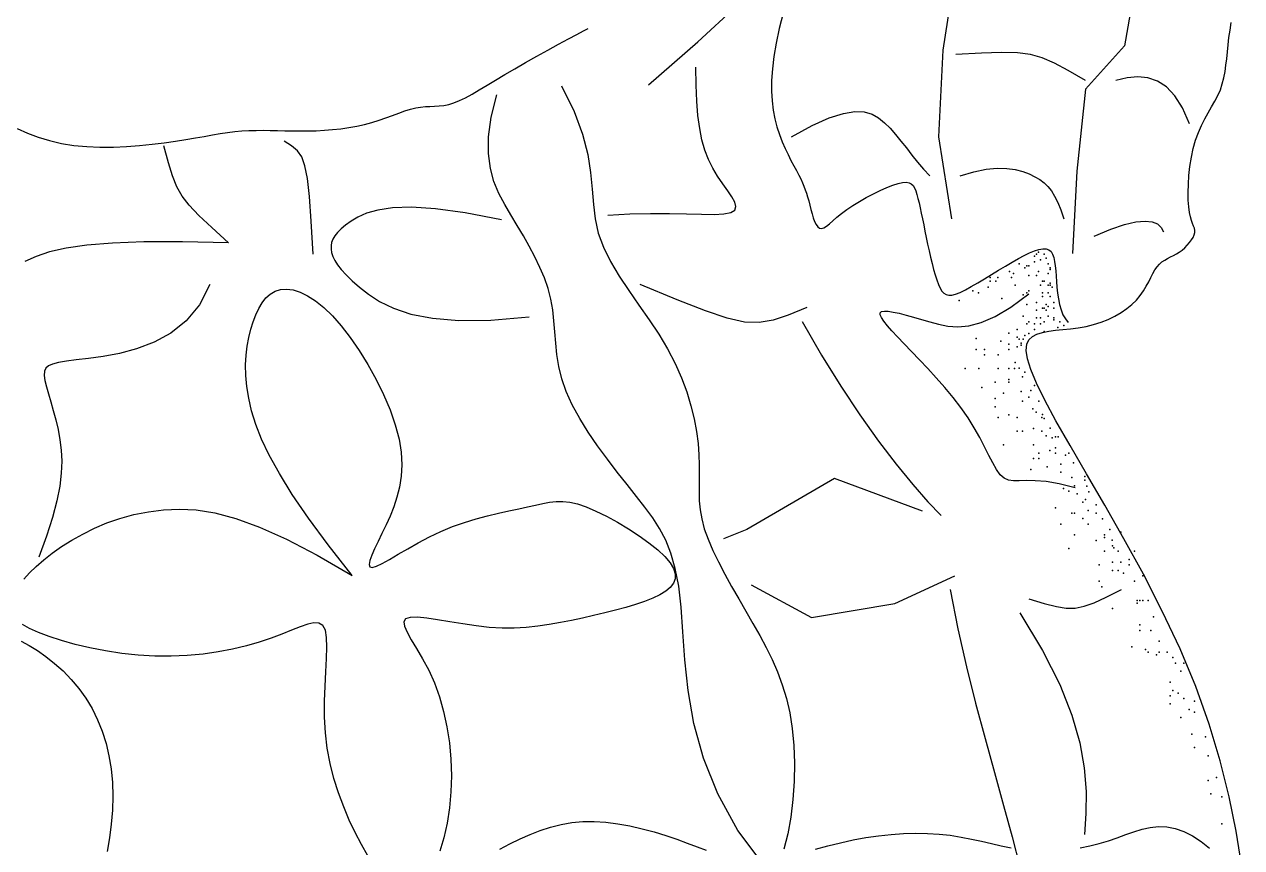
# Model space of a CAD drawing. Extents: x 477 to 1072, y 2734 to 3432.
# Drawn here: x 844.8 to 1009.3, y 2968.8 to 3080.1 of the extents above; entities that cross this region are included whole.
import ezdxf

# ---------------------------------------------------------------- set-up
doc = ezdxf.new("R2010")
doc.units = 0
doc.header["$LTSCALE"] = 10
doc.header["$MEASUREMENT"] = 0
for name, color, linetype in [('3', 3, 'CONTINUOUS'), ('4', 4, 'CONTINUOUS'), ('7', 7, 'CONTINUOUS')]:
    doc.layers.add(name, color=color, linetype=linetype)

msp = doc.modelspace()

# ---------------------------------------------------------------- linework, layer by layer
at = {"layer": '3'}
for points in [[(988.25, 3072.48), (985.91, 3073.82), (984.03, 3074.83), (982.39, 3075.54), (980.79, 3075.98), (979.03, 3076.21), (976.9, 3076.26), (974.19, 3076.17), (970.7, 3075.98)], [(923.69, 3054.28), (926.66, 3054.45), (929.44, 3054.51), (932.01, 3054.49), (934.32, 3054.45), (936.35, 3054.4), (938.04, 3054.39), (939.37, 3054.46), (940.31, 3054.65), (940.83, 3054.98), (940.97, 3055.44), (940.82, 3056.04), (940.43, 3056.76), (939.88, 3057.59), (939.22, 3058.52), (938.52, 3059.54), (937.86, 3060.63), (937.28, 3061.81), (936.8, 3063.07), (936.4, 3064.47), (936.09, 3066.01), (935.85, 3067.73), (935.69, 3069.67), (935.6, 3071.84), (935.57, 3074.27)], [(917.43, 3071.78), (919.12, 3068.3), (920.26, 3065.22), (920.96, 3062.48), (921.35, 3060.03), (921.57, 3057.81), (921.72, 3055.74), (921.95, 3053.78), (922.37, 3051.86), (923.08, 3049.94), (924.05, 3048), (925.21, 3046.05), (926.51, 3044.09), (927.87, 3042.12), (929.25, 3040.15), (930.56, 3038.18), (931.76, 3036.21), (932.78, 3034.25), (933.64, 3032.3), (934.35, 3030.39), (934.91, 3028.53), (935.34, 3026.74), (935.65, 3025.03), (935.87, 3023.41), (935.98, 3021.9), (936.03, 3020.52), (936.03, 3019.23), (936, 3018.01), (936, 3016.83), (936.03, 3015.66), (936.15, 3014.47), (936.36, 3013.23), (936.71, 3011.91), (937.22, 3010.49), (937.87, 3008.98), (938.64, 3007.41), (939.49, 3005.78), (940.41, 3004.11), (941.36, 3002.43), (942.33, 3000.76), (943.28, 2999.1), (944.2, 2997.48), (945.06, 2995.86), (945.87, 2994.23), (946.6, 2992.56), (947.25, 2990.82), (947.81, 2988.98), (948.26, 2987.01), (948.59, 2984.89), (948.8, 2982.6), (948.89, 2980.2), (948.85, 2977.74), (948.69, 2975.29), (948.4, 2972.91), (947.99, 2970.66), (947.47, 2968.62)], [(1002.28, 3066.63), (1001.35, 3068.78), (1000.32, 3070.42), (999.19, 3071.61), (997.97, 3072.4), (996.67, 3072.84), (995.29, 3072.96), (993.85, 3072.82), (992.34, 3072.48)], [(944.95, 2966.2), (941.26, 2971.14), (938.53, 2976.06), (936.6, 2980.9), (935.32, 2985.58), (934.53, 2990.03), (934.09, 2994.18), (933.82, 2997.96), (933.59, 3001.29), (933.25, 3004.13), (932.79, 3006.53), (932.21, 3008.58), (931.5, 3010.35), (930.68, 3011.92), (929.75, 3013.38), (928.7, 3014.81), (927.54, 3016.28), (926.28, 3017.86), (924.96, 3019.55), (923.62, 3021.31), (922.29, 3023.13), (921.03, 3024.97), (919.88, 3026.82), (918.87, 3028.65), (918.06, 3030.44), (917.47, 3032.16), (917.06, 3033.83), (916.8, 3035.44), (916.63, 3037), (916.51, 3038.52), (916.39, 3040.02), (916.23, 3041.48), (915.98, 3042.93), (915.6, 3044.37), (915.1, 3045.81), (914.5, 3047.23), (913.82, 3048.65), (913.06, 3050.07), (912.26, 3051.48), (911.43, 3052.9), (910.58, 3054.31), (909.74, 3055.74), (908.96, 3057.23), (908.29, 3058.83), (907.8, 3060.6), (907.54, 3062.6), (907.56, 3064.89), (907.92, 3067.51), (908.68, 3070.53)], [(948.48, 3064.88), (951.29, 3066.38), (953.61, 3067.42), (955.52, 3068.04), (957.07, 3068.3), (958.34, 3068.25), (959.38, 3067.94), (960.26, 3067.44), (961.06, 3066.78), (961.81, 3066.02), (962.55, 3065.19), (963.28, 3064.3), (964.02, 3063.37), (964.76, 3062.41), (965.54, 3061.46), (966.34, 3060.52), (967.2, 3059.62)], [(872.41, 3050.54), (870.14, 3052.61), (868.41, 3054.25), (867.12, 3055.62), (866.16, 3056.86), (865.44, 3058.13), (864.85, 3059.58), (864.29, 3061.37), (863.66, 3063.65)], [(883.86, 3049.03), (883.58, 3053.45), (883.34, 3056.79), (883.08, 3059.24), (882.75, 3060.97), (882.32, 3062.16), (881.74, 3062.99), (880.95, 3063.63), (879.92, 3064.28)], [(971.29, 3059.62), (973.16, 3060.16), (974.82, 3060.48), (976.29, 3060.62), (977.59, 3060.59), (978.74, 3060.44), (979.74, 3060.18), (980.61, 3059.85), (981.38, 3059.48), (982.04, 3059.08), (982.63, 3058.65), (983.15, 3058.15), (983.62, 3057.56), (984.06, 3056.85), (984.48, 3056.01), (984.9, 3054.99), (985.32, 3053.78)], [(909.31, 3053.66), (904.39, 3054.61), (900.37, 3055.15), (897.13, 3055.35), (894.57, 3055.27), (892.58, 3054.98), (891.06, 3054.54), (889.89, 3054.01), (888.98, 3053.45), (888.23, 3052.92), (887.62, 3052.43), (887.14, 3051.95), (886.77, 3051.5), (886.51, 3051.05), (886.35, 3050.61), (886.27, 3050.16), (886.27, 3049.7), (886.35, 3049.22), (886.51, 3048.71), (886.77, 3048.17), (887.15, 3047.57), (887.65, 3046.93), (888.31, 3046.21), (889.13, 3045.42), (890.13, 3044.55), (891.34, 3043.6), (892.83, 3042.63), (894.71, 3041.71), (897.06, 3040.92), (899.98, 3040.34), (903.55, 3040.03), (907.88, 3040.07), (913.06, 3040.54)], [(989.42, 3051.44), (991.64, 3052.38), (993.51, 3053.02), (995.05, 3053.38), (996.29, 3053.49), (997.25, 3053.38), (997.97, 3053.09), (998.47, 3052.63), (998.77, 3052.03)], [(872.41, 3050.54), (866.18, 3050.68), (860.99, 3050.67), (856.73, 3050.51), (853.26, 3050.22), (850.47, 3049.82), (848.23, 3049.31), (846.42, 3048.71), (844.9, 3048.04)], [(869.91, 3044.91), (868.51, 3042.18), (866.71, 3040.01), (864.62, 3038.35), (862.35, 3037.1), (860, 3036.21), (857.67, 3035.6), (855.47, 3035.19), (853.5, 3034.92), (851.84, 3034.71), (850.5, 3034.53), (849.44, 3034.36), (848.65, 3034.16), (848.08, 3033.92), (847.72, 3033.6), (847.53, 3033.18), (847.51, 3032.63), (847.6, 3031.93), (847.8, 3031.09), (848.08, 3030.12), (848.4, 3029.04), (848.74, 3027.87), (849.08, 3026.62), (849.39, 3025.3), (849.64, 3023.93), (849.81, 3022.52), (849.88, 3021.04), (849.81, 3019.43), (849.6, 3017.65), (849.21, 3015.67), (848.62, 3013.44), (847.82, 3010.92), (846.78, 3008.06)], [(889.11, 3005.59), (885.89, 3009.72), (883.21, 3013.35), (881.03, 3016.54), (879.29, 3019.35), (877.92, 3021.83), (876.88, 3024.03), (876.1, 3026.01), (875.54, 3027.83), (875.14, 3029.54), (874.88, 3031.13), (874.74, 3032.63), (874.72, 3034.04), (874.79, 3035.36), (874.95, 3036.6), (875.17, 3037.76), (875.44, 3038.86), (875.75, 3039.88), (876.11, 3040.83), (876.51, 3041.69), (876.97, 3042.45), (877.48, 3043.1), (878.06, 3043.62), (878.72, 3043.99), (879.44, 3044.22), (880.25, 3044.28), (881.14, 3044.17), (882.09, 3043.88), (883.11, 3043.39), (884.18, 3042.7), (885.29, 3041.81), (886.45, 3040.69), (887.65, 3039.34), (888.86, 3037.77), (890.08, 3036), (891.25, 3034.1), (892.36, 3032.09), (893.36, 3030.03), (894.24, 3027.97), (894.95, 3025.96), (895.46, 3024.03), (895.75, 3022.23), (895.84, 3020.56), (895.76, 3018.99), (895.53, 3017.53), (895.18, 3016.15), (894.74, 3014.85), (894.24, 3013.61), (893.7, 3012.42), (893.15, 3011.27), (892.63, 3010.19), (892.16, 3009.2), (891.78, 3008.34), (891.53, 3007.62), (891.43, 3007.09), (891.53, 3006.76), (891.84, 3006.67), (892.41, 3006.83), (893.2, 3007.21), (894.19, 3007.76), (895.35, 3008.45), (896.65, 3009.21), (898.06, 3010.01), (899.56, 3010.81), (901.12, 3011.54), (902.7, 3012.19), (904.3, 3012.75), (905.87, 3013.23), (907.42, 3013.64), (908.91, 3014), (910.32, 3014.31), (911.64, 3014.6), (912.84, 3014.86), (913.91, 3015.11), (914.88, 3015.33), (915.79, 3015.49), (916.68, 3015.59), (917.58, 3015.6), (918.53, 3015.49), (919.58, 3015.25), (920.75, 3014.86), (922.06, 3014.3), (923.49, 3013.6), (924.98, 3012.79), (926.47, 3011.9), (927.91, 3010.95), (929.24, 3009.99), (930.42, 3009.04), (931.39, 3008.13), (932.1, 3007.29), (932.56, 3006.51), (932.78, 3005.8), (932.77, 3005.14), (932.54, 3004.53), (932.12, 3003.97), (931.5, 3003.45), (930.7, 3002.96), (929.75, 3002.5), (928.65, 3002.06), (927.42, 3001.65), (926.1, 3001.25), (924.7, 3000.88), (923.25, 3000.52), (921.76, 3000.17), (920.26, 2999.84), (918.76, 2999.52), (917.26, 2999.21), (915.75, 2998.95), (914.22, 2998.73), (912.65, 2998.57), (911.04, 2998.48), (909.38, 2998.48), (907.66, 2998.57), (905.88, 2998.76), (904.08, 2999.03), (902.33, 2999.32), (900.68, 2999.59), (899.2, 2999.82), (897.94, 2999.94), (896.97, 2999.93), (896.34, 2999.74), (896.09, 2999.34), (896.18, 2998.73), (896.54, 2997.91), (897.12, 2996.9), (897.84, 2995.7), (898.64, 2994.32), (899.47, 2992.77), (900.24, 2991.06), (900.92, 2989.19), (901.48, 2987.2), (901.93, 2985.11), (902.26, 2982.95), (902.46, 2980.75), (902.53, 2978.53), (902.48, 2976.34), (902.29, 2974.18), (901.97, 2972.1), (901.53, 2970.14), (900.98, 2968.32)], [(950.57, 3041.79), (948.07, 3040.77), (946, 3040.08), (944.11, 3039.76), (942.13, 3039.84), (939.8, 3040.36), (936.86, 3041.35), (933.03, 3042.86), (928.06, 3044.91)], [(986.84, 3017.43), (984.69, 3017.98), (982.91, 3018.28), (981.44, 3018.4), (980.25, 3018.41), (979.28, 3018.38), (978.49, 3018.37), (977.83, 3018.46), (977.25, 3018.73), (976.72, 3019.21), (976.21, 3019.91), (975.69, 3020.79), (975.16, 3021.82), (974.57, 3022.97), (973.93, 3024.23), (973.19, 3025.54), (972.36, 3026.9), (971.4, 3028.27), (970.34, 3029.63), (969.22, 3030.98), (968.07, 3032.29), (966.91, 3033.55), (965.78, 3034.75), (964.7, 3035.87), (963.71, 3036.9), (962.83, 3037.82), (962.08, 3038.63), (961.46, 3039.34), (960.98, 3039.94), (960.66, 3040.43), (960.5, 3040.82), (960.5, 3041.1), (960.68, 3041.27), (961.05, 3041.33), (961.58, 3041.31), (962.25, 3041.19), (963.06, 3041.02), (963.98, 3040.78), (964.98, 3040.5), (966.06, 3040.19), (967.2, 3039.86), (968.37, 3039.54), (969.62, 3039.29), (970.97, 3039.19), (972.47, 3039.32), (974.14, 3039.76), (976.03, 3040.57), (978.16, 3041.85), (980.59, 3043.66)], [(949.95, 3039.92), (952.55, 3035.38), (955.17, 3031.16), (957.75, 3027.28), (960.27, 3023.75), (962.66, 3020.61), (964.9, 3017.87), (966.93, 3015.55), (968.71, 3013.68)], [(966.21, 3014.3), (954.33, 3018.68), (942.45, 3011.8), (939.32, 3010.55)], [(844.74, 3005.07), (845.52, 3005.93), (846.42, 3006.82), (847.45, 3007.71), (848.6, 3008.61), (849.86, 3009.49), (851.23, 3010.36), (852.71, 3011.19), (854.29, 3011.97), (855.98, 3012.68), (857.75, 3013.3), (859.62, 3013.82), (861.58, 3014.21), (863.63, 3014.47), (865.77, 3014.56), (868.06, 3014.44), (870.58, 3014.04), (873.4, 3013.29), (876.59, 3012.13), (880.23, 3010.51), (884.38, 3008.35), (889.11, 3005.59)], [(943.07, 3004.31), (951.2, 2999.93), (962.46, 3001.81), (970.58, 3005.56)], [(969.96, 3003.68), (970.98, 2998.38), (972.13, 2993.26), (973.37, 2988.31), (974.65, 2983.54), (975.93, 2978.94), (977.17, 2974.52), (978.32, 2970.27), (979.34, 2966.2)], [(980.59, 3002.43), (982.66, 3001.82), (984.3, 3001.4), (985.64, 3001.18), (986.84, 3001.18), (988.04, 3001.42), (989.38, 3001.91), (991.02, 3002.65), (993.09, 3003.68)], [(891.23, 2967.69), (890.38, 2969.21), (889.55, 2970.83), (888.74, 2972.54), (887.98, 2974.34), (887.28, 2976.22), (886.67, 2978.16), (886.15, 2980.17), (885.76, 2982.23), (885.5, 2984.33), (885.39, 2986.46), (885.39, 2988.58), (885.46, 2990.63), (885.57, 2992.57), (885.67, 2994.35), (885.72, 2995.91), (885.67, 2997.2), (885.5, 2998.18), (885.16, 2998.81), (884.64, 2999.12), (883.96, 2999.17), (883.12, 2999), (882.11, 2998.65), (880.95, 2998.19), (879.64, 2997.66), (878.18, 2997.11), (876.57, 2996.57), (874.83, 2996.08), (872.97, 2995.64), (871.01, 2995.27), (868.97, 2994.97), (866.85, 2994.76), (864.67, 2994.66), (862.46, 2994.67), (860.21, 2994.8), (857.98, 2995.05), (855.79, 2995.39), (853.68, 2995.8), (851.68, 2996.28), (849.84, 2996.79), (848.18, 2997.34), (846.74, 2997.89), (845.54, 2998.43), (844.59, 2998.98)], [(979.34, 3000.56), (982.43, 2995.45), (984.75, 2990.87), (986.39, 2986.73), (987.47, 2982.99), (988.07, 2979.57), (988.31, 2976.4), (988.28, 2973.42), (988.09, 2970.57)], [(844.38, 2996.71), (845.46, 2996.14), (846.6, 2995.44), (847.75, 2994.63), (848.91, 2993.71), (850.05, 2992.68), (851.15, 2991.55), (852.18, 2990.32), (853.13, 2989), (853.98, 2987.59), (854.71, 2986.1), (855.34, 2984.53), (855.86, 2982.9), (856.26, 2981.2), (856.55, 2979.44), (856.72, 2977.63), (856.78, 2975.78), (856.72, 2973.89), (856.57, 2971.99), (856.33, 2970.11), (856.03, 2968.27)], [(909.08, 2968.6), (910.45, 2969.32), (911.82, 2970), (913.18, 2970.6), (914.55, 2971.13), (915.94, 2971.57), (917.35, 2971.93), (918.79, 2972.18), (920.28, 2972.32), (921.81, 2972.34), (923.4, 2972.24), (925.03, 2972.03), (926.67, 2971.73), (928.31, 2971.35), (929.93, 2970.92), (931.5, 2970.44), (933, 2969.94), (934.42, 2969.43), (935.74, 2968.93), (936.98, 2968.45)], [(987.51, 2968.77), (988.81, 2969.05), (990.09, 2969.37), (991.32, 2969.74), (992.51, 2970.14), (993.66, 2970.56), (994.78, 2970.94), (995.89, 2971.28), (996.99, 2971.52), (998.09, 2971.64), (999.2, 2971.62), (1000.34, 2971.41), (1001.5, 2970.99), (1002.68, 2970.39), (1003.85, 2969.62), (1004.98, 2968.72)], [(951.72, 2968.6), (953.4, 2969.04), (955.11, 2969.46), (956.83, 2969.84), (958.55, 2970.16), (960.26, 2970.41), (961.95, 2970.59), (963.63, 2970.7), (965.27, 2970.75), (966.88, 2970.72), (968.45, 2970.63), (969.96, 2970.47), (971.42, 2970.24), (972.82, 2969.97), (974.19, 2969.66), (975.53, 2969.35), (976.85, 2969.05), (978.17, 2968.77)]]:
    msp.add_lwpolyline(points, dxfattribs=at)
at = {"layer": '4'}
for points in [[(971.87, 3099.93), (970.12, 3084.16), (968.95, 3076.57), (968.37, 3064.88), (970.12, 3053.78)], [(995.85, 3090.59), (993.51, 3077.15), (988.25, 3071.31), (987.08, 3060.21), (986.49, 3049.11)], [(929.19, 3071.89), (935.84, 3077.71), (941, 3082.49)], [(947.35, 3081.6), (946.83, 3079.49), (946.41, 3077.52), (946.11, 3075.71), (945.91, 3074.04), (945.8, 3072.49), (945.79, 3071.06), (945.87, 3069.72), (946.02, 3068.48), (946.24, 3067.32), (946.53, 3066.22), (946.86, 3065.18), (947.24, 3064.21), (947.63, 3063.3), (948.04, 3062.46), (948.43, 3061.67), (948.82, 3060.96), (949.17, 3060.31), (949.47, 3059.71), (949.74, 3059.17), (949.97, 3058.67), (950.18, 3058.19), (950.36, 3057.72), (950.52, 3057.24), (950.68, 3056.74), (950.82, 3056.22), (950.97, 3055.65), (951.12, 3055.06), (951.28, 3054.48), (951.44, 3053.93), (951.62, 3053.43), (951.82, 3053.01), (952.04, 3052.7), (952.28, 3052.52), (952.56, 3052.48), (952.86, 3052.58), (953.22, 3052.8), (953.62, 3053.12), (954.1, 3053.53), (954.64, 3053.99), (955.27, 3054.51), (955.99, 3055.05), (956.8, 3055.6), (957.69, 3056.14), (958.61, 3056.67), (959.56, 3057.17), (960.49, 3057.61), (961.37, 3058.01), (962.19, 3058.32), (962.91, 3058.55), (963.5, 3058.69), (963.99, 3058.72), (964.38, 3058.66), (964.69, 3058.52), (964.93, 3058.28), (965.13, 3057.96), (965.29, 3057.57), (965.44, 3057.09), (965.59, 3056.55), (965.74, 3055.93), (965.89, 3055.26), (966.04, 3054.54), (966.2, 3053.77), (966.36, 3052.96), (966.53, 3052.12), (966.71, 3051.25), (966.9, 3050.37), (967.09, 3049.48), (967.29, 3048.61), (967.5, 3047.76), (967.71, 3046.95), (967.93, 3046.2), (968.15, 3045.52), (968.37, 3044.92), (968.59, 3044.42), (968.82, 3044.03), (969.08, 3043.74), (969.39, 3043.55), (969.75, 3043.46), (970.17, 3043.48), (970.68, 3043.61), (971.29, 3043.85), (972, 3044.19), (972.8, 3044.63), (973.66, 3045.13), (974.58, 3045.68), (975.52, 3046.25), (976.47, 3046.84), (977.4, 3047.4), (978.31, 3047.94), (979.16, 3048.42), (979.95, 3048.84), (980.68, 3049.19), (981.34, 3049.46), (981.93, 3049.64), (982.46, 3049.73), (982.91, 3049.72), (983.28, 3049.6), (983.57, 3049.36), (983.79, 3049.01), (983.95, 3048.56), (984.06, 3048.04), (984.14, 3047.44), (984.2, 3046.77), (984.25, 3046.06), (984.3, 3045.31), (984.36, 3044.53), (984.45, 3043.75), (984.56, 3042.96), (984.72, 3042.21), (984.92, 3041.49), (985.18, 3040.83), (985.51, 3040.25), (985.91, 3039.76)], [(988.3, 3039.23), (989.33, 3039.49), (990.33, 3039.81), (991.28, 3040.19), (992.19, 3040.63), (993.04, 3041.12), (993.81, 3041.65), (994.51, 3042.22), (995.12, 3042.81), (995.64, 3043.43), (996.08, 3044.05), (996.45, 3044.68), (996.77, 3045.28), (997.06, 3045.86), (997.34, 3046.41), (997.61, 3046.89), (997.9, 3047.32), (998.22, 3047.67), (998.56, 3047.97), (998.93, 3048.22), (999.32, 3048.43), (999.71, 3048.63), (1000.11, 3048.83), (1000.51, 3049.04), (1000.91, 3049.28), (1001.29, 3049.56), (1001.65, 3049.88), (1001.99, 3050.22), (1002.29, 3050.57), (1002.55, 3050.93), (1002.76, 3051.28), (1002.91, 3051.62), (1002.99, 3051.94), (1003, 3052.23), (1002.94, 3052.52), (1002.84, 3052.81), (1002.71, 3053.15), (1002.57, 3053.56), (1002.42, 3054.05), (1002.28, 3054.66), (1002.18, 3055.41), (1002.11, 3056.31), (1002.1, 3057.34), (1002.13, 3058.46), (1002.21, 3059.65), (1002.34, 3060.88), (1002.54, 3062.1), (1002.79, 3063.29), (1003.1, 3064.42), (1003.48, 3065.46), (1003.9, 3066.41), (1004.36, 3067.3), (1004.82, 3068.13), (1005.28, 3068.93), (1005.72, 3069.7), (1006.12, 3070.46), (1006.46, 3071.23), (1006.72, 3072.03), (1006.93, 3072.84), (1007.09, 3073.68), (1007.21, 3074.54), (1007.31, 3075.43), (1007.4, 3076.35), (1007.5, 3077.3), (1007.61, 3078.28), (1007.76, 3079.29), (1007.92, 3080.33)], [(843.87, 3066.01), (845.23, 3065.38), (846.68, 3064.83), (848.21, 3064.36), (849.83, 3063.99), (851.51, 3063.71), (853.26, 3063.55), (855.04, 3063.48), (856.85, 3063.49), (858.64, 3063.57), (860.4, 3063.7), (862.11, 3063.88), (863.73, 3064.08), (865.25, 3064.3), (866.65, 3064.52), (867.94, 3064.73), (869.14, 3064.93), (870.25, 3065.13), (871.3, 3065.3), (872.3, 3065.45), (873.27, 3065.57), (874.22, 3065.66), (875.17, 3065.72), (876.13, 3065.74), (877.09, 3065.75), (878.06, 3065.73), (879.04, 3065.71), (880.04, 3065.69), (881.07, 3065.67), (882.11, 3065.66), (883.19, 3065.67), (884.28, 3065.7), (885.38, 3065.76), (886.49, 3065.84), (887.59, 3065.96), (888.68, 3066.11), (889.75, 3066.3), (890.79, 3066.54), (891.79, 3066.81), (892.76, 3067.12), (893.69, 3067.44), (894.58, 3067.77), (895.42, 3068.08), (896.23, 3068.36), (896.99, 3068.6), (897.71, 3068.78), (898.38, 3068.89), (899.02, 3068.95), (899.64, 3068.98), (900.25, 3069.01), (900.87, 3069.05), (901.5, 3069.12), (902.17, 3069.25), (902.87, 3069.46), (903.63, 3069.76), (904.45, 3070.16), (905.35, 3070.64), (906.31, 3071.2), (907.37, 3071.84), (908.51, 3072.53), (909.76, 3073.28), (911.11, 3074.08), (912.56, 3074.92), (914.07, 3075.77), (915.58, 3076.6), (917.02, 3077.39), (918.35, 3078.1), (919.49, 3078.7), (920.39, 3079.18), (921, 3079.49)], [(1009.33, 2966.54), (1008.59, 2971.01), (1007.64, 2975.69), (1006.44, 2980.54), (1004.96, 2985.51), (1003.15, 2990.58), (1001.01, 2995.69), (998.61, 3000.77), (996.05, 3005.75), (993.43, 3010.56), (990.84, 3015.11), (988.38, 3019.33), (986.14, 3023.14), (984.23, 3026.48), (982.72, 3029.27), (981.6, 3031.57), (980.83, 3033.42), (980.38, 3034.87), (980.21, 3035.99), (980.29, 3036.83), (980.58, 3037.44), (981.05, 3037.89), (981.67, 3038.21), (982.41, 3038.44), (983.26, 3038.6), (984.19, 3038.72), (985.18, 3038.82), (986.21, 3038.92), (987.25, 3039.05), (988.3, 3039.23)]]:
    msp.add_lwpolyline(points, dxfattribs=at)
at = {"layer": '7'}
for p in [(981.36, 3048.75), (981.62, 3049.01), (981.88, 3049.27), (982.66, 3049.01), (982.93, 3048.49), (979.27, 3047.71), (980.05, 3047.18), (980.31, 3047.45), (980.57, 3047.45), (981.36, 3047.97), (982.14, 3048.23), (983.19, 3047.71), (983.45, 3047.18), (983.45, 3046.92), (975.34, 3045.88), (975.34, 3045.36), (976.13, 3045.36), (976.39, 3045.88), (977.96, 3046.66), (978.22, 3045.88), (978.48, 3046.4), (980.57, 3046.14), (981.62, 3046.14), (981.88, 3046.66), (982.4, 3045.36), (982.66, 3045.36), (983.19, 3046.4), (983.45, 3045.09), (972.99, 3044.05), (973.77, 3043.79), (975.08, 3044.57), (978.74, 3044.83), (979.79, 3043.53), (980.31, 3043.79), (980.57, 3044.05), (982.14, 3044.83), (982.4, 3043.79), (983.19, 3044.83), (983.19, 3043.79), (983.45, 3044.83), (983.71, 3044.57), (971.16, 3042.74), (976.91, 3043), (980.31, 3042.22), (981.62, 3042.48), (982.4, 3043.27), (982.93, 3042.22), (983.19, 3041.96), (983.45, 3043.27), (983.97, 3042.48), (979.79, 3040.65), (981.62, 3041.44), (981.62, 3040.39), (982.14, 3040.39), (982.4, 3041.7), (982.66, 3041.7), (982.93, 3041.44), (983.19, 3040.65), (983.97, 3041.7), (983.97, 3040.39), (979, 3038.82), (980.31, 3039.61), (980.57, 3039.87), (981.36, 3039.61), (981.36, 3038.82), (982.14, 3039.61), (982.66, 3039.87), (982.66, 3038.56), (983.97, 3040.13), (984.5, 3039.09), (984.76, 3039.87), (985.28, 3039.35), (973.46, 3037.6), (976.78, 3037.24), (977.89, 3038.34), (977.89, 3036.87), (979, 3037.78), (979.27, 3037.52), (979.53, 3037), (979.79, 3037.52), (980.05, 3038.04), (980.57, 3038.3), (973.46, 3036.13), (974.57, 3036.13), (974.57, 3035.39), (976.41, 3035.39), (977.89, 3036.13), (979, 3036.47), (979.53, 3036.73), (978.74, 3034.38), (979.27, 3033.6), (971.98, 3033.55), (973.83, 3033.55), (976.41, 3033.55), (977.89, 3033.55), (977.89, 3032.08), (978.62, 3033.55), (979.73, 3032.44), (979.73, 3032.44), (980.05, 3033.08), (974.2, 3030.97), (976.04, 3031.71), (977.89, 3031.71), (979.53, 3030.47), (980.84, 3030.6), (981.36, 3031.25), (976.04, 3029.5), (977.15, 3030.23), (979.73, 3029.13), (980.57, 3029.68), (981.94, 3029.13), (976.04, 3028.39), (977.89, 3027.28), (981.1, 3028.11), (981.58, 3027.65), (982.4, 3027.33), (976.41, 3026.92), (978.99, 3026.92), (981.21, 3025.44), (982.31, 3026.92), (982.66, 3026.81), (983.45, 3025.5), (978.99, 3025.07), (979.73, 3025.07), (982.31, 3025.07), (982.93, 3024.46), (983.71, 3024.2), (984.16, 3024.34), (984.53, 3024.34), (977.15, 3023.23), (981.21, 3023.23), (981.94, 3022.13), (983.42, 3022.49), (984.16, 3022.86), (984.16, 3022.13), (986, 3022.13), (981.21, 3021.39), (981.94, 3021.39), (984.9, 3020.65), (985.54, 3021.84), (986.59, 3020.8), (980.84, 3019.91), (983.05, 3020.28), (984.9, 3019.55), (986.37, 3018.81), (988.16, 3018.97), (985.26, 3017.33), (986.74, 3017.7), (988.16, 3018.45), (988.42, 3017.66), (986, 3016.97), (987.11, 3016.6), (987.11, 3016.6), (987.85, 3015.49), (988.22, 3015.86), (988.68, 3016.88), (984.16, 3014.75), (986.37, 3014.02), (986.74, 3014.02), (988.58, 3014.39), (989.69, 3015.12), (989.69, 3014.02), (984.9, 3012.54), (987.85, 3013.28), (988.58, 3012.54), (990.51, 3013.22), (986.74, 3011.07), (990.8, 3011.07), (990.8, 3010.7), (991.54, 3011.81), (993.01, 3011.44), (986, 3009.23), (989.69, 3010.33), (991.82, 3010.35), (991.9, 3009.59), (992.08, 3009.31), (990.8, 3008.86), (991.9, 3007.38), (992.64, 3008.86), (993.01, 3007.38), (994.12, 3007.75), (994.86, 3008.86), (990.06, 3007.01), (991.9, 3006.28), (992.64, 3006.28), (993.38, 3005.91), (994.12, 3007.01), (990.06, 3004.8), (990.43, 3004.07), (994.86, 3004.8), (995.96, 3005.54), (991.9, 3001.12), (995.22, 3002.22), (995.22, 3001.85), (995.59, 3002.22), (995.96, 3002.22), (996.7, 3002.22), (997.44, 3000.01), (995.59, 2998.91), (995.59, 2998.17), (997.07, 2998.17), (994.49, 2995.96), (998.18, 2996.7), (996.33, 2995.59), (996.7, 2995.22), (997.81, 2994.85), (998.18, 2995.22), (999.28, 2995.22), (1000.02, 2994.48), (1000.39, 2993.75), (1000.39, 2993.75), (1001.13, 2992.64), (1001.5, 2993.75), (999.65, 2991.17), (999.65, 2989.32), (1000.02, 2990.06), (1000.76, 2989.69), (999.65, 2988.22), (1001.5, 2988.96), (1002.97, 2988.59), (1001.13, 2986.38), (1002.23, 2987.48), (1002.97, 2987.11), (1002.6, 2984.16), (1004.45, 2983.8), (1002.97, 2982.32), (1004.82, 2981.22), (1004.82, 2977.9), (1005.92, 2978.27), (1005.19, 2976.06), (1006.66, 2975.69), (1006.66, 2972)]:
    msp.add_point(p, dxfattribs=at)

doc.saveas('drawing.dxf')
